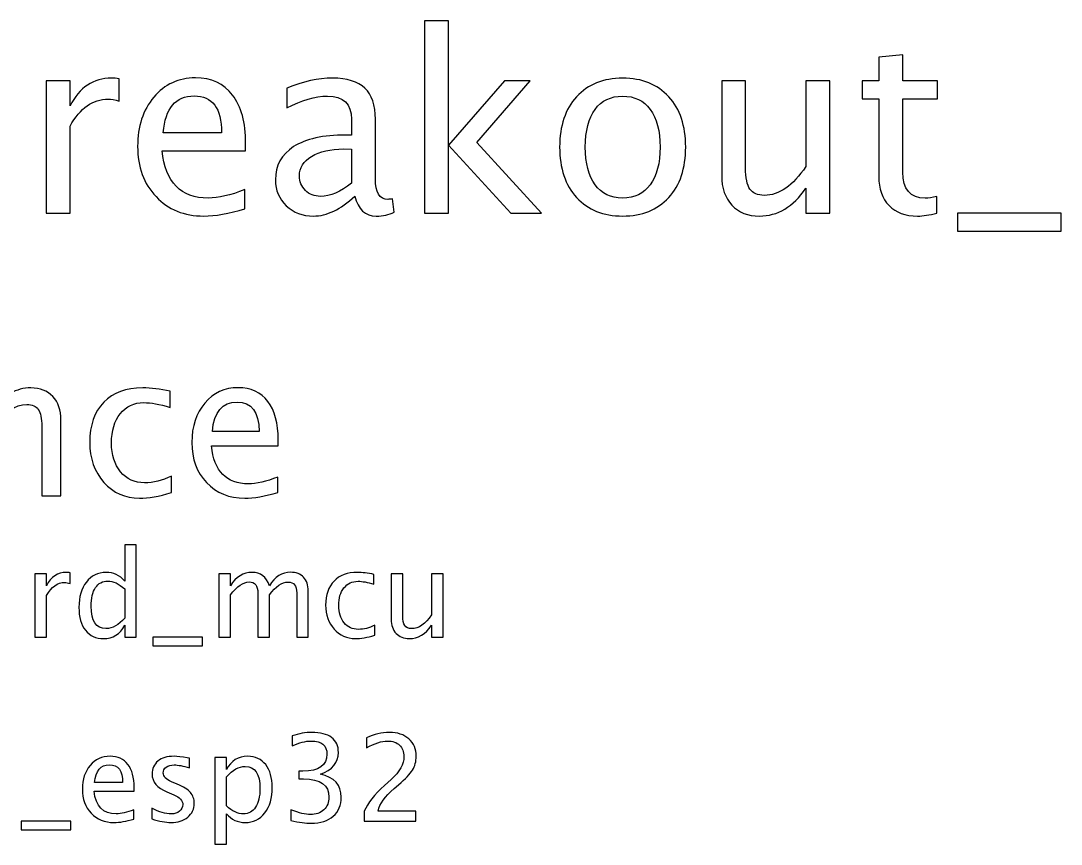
# Model space of a CAD drawing. Header units: centimetres. Extents: x -39.7 to 39.5, y 11.3 to 43.7.
# Drawn here: x 5.2 to 16.25, y 34.97 to 43.71 of the extents above; entities that cross this region are included whole.
import ezdxf

# ---------------------------------------------------------------- set-up
doc = ezdxf.new("R2010")
doc.units = ezdxf.units.CM
doc.header["$MEASUREMENT"] = 0
doc.layers.add('Layer 1', color=7, linetype='Continuous')

msp = doc.modelspace()

# ---------------------------------------------------------------- linework, layer by layer
at = {"layer": 'Layer 1'}
for points, knots in [([(9.49062, 41.67044), (9.49062, 41.67044), (9.49062, 43.71037), (9.49062, 43.71037), (9.49062, 43.71037), (9.49062, 43.71037), (9.74462, 43.71037), (9.74462, 43.71037), (9.74462, 43.71037), (9.74462, 43.71037), (9.74462, 42.39231), (9.74462, 42.39231), (9.74462, 42.39231), (9.74462, 42.39231), (10.33993, 43.07273), (10.33993, 43.07273), (10.33993, 43.07273), (10.33993, 43.07273), (10.61422, 43.07273), (10.61422, 43.07273), (10.61422, 43.07273), (10.61422, 43.07273), (10.04536, 42.41833), (10.04536, 42.41833), (10.04536, 42.41833), (10.04536, 42.41833), (10.73328, 41.67044), (10.73328, 41.67044), (10.73328, 41.67044), (10.73328, 41.67044), (10.40608, 41.67044), (10.40608, 41.67044), (10.40608, 41.67044), (10.40608, 41.67044), (9.74462, 42.38966), (9.74462, 42.38966), (9.74462, 42.38966), (9.74462, 42.38966), (9.74462, 41.67044), (9.74462, 41.67044), (9.74462, 41.67044), (9.74462, 41.67044), (9.49062, 41.67044), (9.49062, 41.67044)], [0, 0, 0, 0, 0.08333333, 0.08333333, 0.08333333, 0.08333333, 0.16666667, 0.16666667, 0.16666667, 0.16666667, 0.25, 0.25, 0.25, 0.25, 0.33333333, 0.33333333, 0.33333333, 0.33333333, 0.41666667, 0.41666667, 0.41666667, 0.41666667, 0.5, 0.5, 0.5, 0.5, 0.58333333, 0.58333333, 0.58333333, 0.58333333, 0.66666667, 0.66666667, 0.66666667, 0.66666667, 0.75, 0.75, 0.75, 0.75, 0.83333333, 0.83333333, 0.83333333, 0.83333333, 1, 1, 1, 1]), ([(14.93177, 41.67088), (14.85328, 41.64927), (14.78493, 41.63869), (14.72716, 41.63869), (14.72716, 41.63869), (14.59751, 41.63869), (14.49653, 41.67573), (14.42421, 41.74981), (14.42421, 41.74981), (14.35145, 41.8239), (14.31529, 41.92664), (14.31529, 42.0585), (14.31529, 42.0585), (14.31529, 42.0585), (14.31529, 42.88223), (14.31529, 42.88223), (14.31529, 42.88223), (14.31529, 42.88223), (14.13979, 42.88223), (14.13979, 42.88223), (14.13979, 42.88223), (14.13979, 42.88223), (14.13979, 43.07273), (14.13979, 43.07273), (14.13979, 43.07273), (14.13979, 43.07273), (14.31529, 43.07273), (14.31529, 43.07273), (14.31529, 43.07273), (14.31529, 43.07273), (14.31529, 43.32629), (14.31529, 43.32629), (14.31529, 43.32629), (14.31529, 43.32629), (14.56929, 43.35054), (14.56929, 43.35054), (14.56929, 43.35054), (14.56929, 43.35054), (14.56929, 43.07273), (14.56929, 43.07273), (14.56929, 43.07273), (14.56929, 43.07273), (14.93706, 43.07273), (14.93706, 43.07273), (14.93706, 43.07273), (14.93706, 43.07273), (14.93706, 42.88223), (14.93706, 42.88223), (14.93706, 42.88223), (14.93706, 42.88223), (14.56929, 42.88223), (14.56929, 42.88223), (14.56929, 42.88223), (14.56929, 42.88223), (14.56929, 42.10436), (14.56929, 42.10436), (14.56929, 42.10436), (14.56929, 41.92091), (14.64911, 41.82919), (14.8083, 41.82919), (14.8083, 41.82919), (14.84225, 41.82919), (14.88326, 41.83492), (14.93177, 41.84595), (14.93177, 41.84595), (14.93177, 41.84595), (14.93177, 41.67088), (14.93177, 41.67088)], [0, 0, 0, 0, 0.05555556, 0.05555556, 0.05555556, 0.05555556, 0.11111111, 0.11111111, 0.11111111, 0.11111111, 0.16666667, 0.16666667, 0.16666667, 0.16666667, 0.22222222, 0.22222222, 0.22222222, 0.22222222, 0.27777778, 0.27777778, 0.27777778, 0.27777778, 0.33333333, 0.33333333, 0.33333333, 0.33333333, 0.38888889, 0.38888889, 0.38888889, 0.38888889, 0.44444444, 0.44444444, 0.44444444, 0.44444444, 0.5, 0.5, 0.5, 0.5, 0.55555556, 0.55555556, 0.55555556, 0.55555556, 0.61111111, 0.61111111, 0.61111111, 0.61111111, 0.66666667, 0.66666667, 0.66666667, 0.66666667, 0.72222222, 0.72222222, 0.72222222, 0.72222222, 0.77777778, 0.77777778, 0.77777778, 0.77777778, 0.83333333, 0.83333333, 0.83333333, 0.83333333, 0.88888889, 0.88888889, 0.88888889, 0.88888889, 1, 1, 1, 1]), ([(5.47292, 41.67044), (5.47292, 41.67044), (5.47292, 43.07273), (5.47292, 43.07273), (5.47292, 43.07273), (5.47292, 43.07273), (5.72692, 43.07273), (5.72692, 43.07273), (5.72692, 43.07273), (5.72692, 43.07273), (5.72692, 42.80771), (5.72692, 42.80771), (5.72692, 42.80771), (5.8279, 43.00394), (5.9743, 43.10183), (6.16657, 43.10183), (6.16657, 43.10183), (6.19259, 43.10183), (6.21993, 43.09963), (6.24815, 43.09522), (6.24815, 43.09522), (6.24815, 43.09522), (6.24815, 42.85754), (6.24815, 42.85754), (6.24815, 42.85754), (6.20405, 42.87209), (6.16525, 42.87958), (6.13173, 42.87958), (6.13173, 42.87958), (5.97034, 42.87958), (5.8354, 42.78433), (5.72692, 42.59339), (5.72692, 42.59339), (5.72692, 42.59339), (5.72692, 41.67044), (5.72692, 41.67044), (5.72692, 41.67044), (5.72692, 41.67044), (5.47292, 41.67044), (5.47292, 41.67044)], [0, 0, 0, 0, 0.09090909, 0.09090909, 0.09090909, 0.09090909, 0.18181818, 0.18181818, 0.18181818, 0.18181818, 0.27272727, 0.27272727, 0.27272727, 0.27272727, 0.36363636, 0.36363636, 0.36363636, 0.36363636, 0.45454545, 0.45454545, 0.45454545, 0.45454545, 0.54545455, 0.54545455, 0.54545455, 0.54545455, 0.63636364, 0.63636364, 0.63636364, 0.63636364, 0.72727273, 0.72727273, 0.72727273, 0.72727273, 0.81818182, 0.81818182, 0.81818182, 0.81818182, 1, 1, 1, 1]), ([(7.58474, 41.71542), (7.41408, 41.66427), (7.26812, 41.63869), (7.14641, 41.63869), (7.14641, 41.63869), (6.93871, 41.63869), (6.76982, 41.70748), (6.63974, 41.84462), (6.63974, 41.84462), (6.50965, 41.98177), (6.44438, 42.15948), (6.44438, 42.3782), (6.44438, 42.3782), (6.44438, 42.59031), (6.50171, 42.76449), (6.6168, 42.90075), (6.6168, 42.90075), (6.7319, 43.03657), (6.87918, 43.10448), (7.05866, 43.10448), (7.05866, 43.10448), (7.22843, 43.10448), (7.35984, 43.04407), (7.45245, 42.92324), (7.45245, 42.92324), (7.54505, 42.80241), (7.59135, 42.63132), (7.59135, 42.40951), (7.59135, 42.40951), (7.59135, 42.40951), (7.59003, 42.3319), (7.59003, 42.3319), (7.59003, 42.3319), (7.59003, 42.3319), (6.70368, 42.3319), (6.70368, 42.3319), (6.70368, 42.3319), (6.74072, 41.99676), (6.90432, 41.82919), (7.19404, 41.82919), (7.19404, 41.82919), (7.30031, 41.82919), (7.4304, 41.85918), (7.58474, 41.91915), (7.58474, 41.91915), (7.58474, 41.91915), (7.58474, 41.71542), (7.58474, 41.71542)], [0, 0, 0, 0, 0.07692308, 0.07692308, 0.07692308, 0.07692308, 0.15384615, 0.15384615, 0.15384615, 0.15384615, 0.23076923, 0.23076923, 0.23076923, 0.23076923, 0.30769231, 0.30769231, 0.30769231, 0.30769231, 0.38461538, 0.38461538, 0.38461538, 0.38461538, 0.46153846, 0.46153846, 0.46153846, 0.46153846, 0.53846154, 0.53846154, 0.53846154, 0.53846154, 0.61538462, 0.61538462, 0.61538462, 0.61538462, 0.69230769, 0.69230769, 0.69230769, 0.69230769, 0.76923077, 0.76923077, 0.76923077, 0.76923077, 0.84615385, 0.84615385, 0.84615385, 0.84615385, 1, 1, 1, 1]), ([(8.75243, 41.84903), (8.59986, 41.7088), (8.45301, 41.63869), (8.3119, 41.63869), (8.3119, 41.63869), (8.19593, 41.63869), (8.09935, 41.67485), (8.02307, 41.74761), (8.02307, 41.74761), (7.94634, 41.82037), (7.90797, 41.91209), (7.90797, 42.02278), (7.90797, 42.02278), (7.90797, 42.17579), (7.97235, 42.29353), (8.10112, 42.37555), (8.10112, 42.37555), (8.22988, 42.45757), (8.41465, 42.49858), (8.65542, 42.49858), (8.65542, 42.49858), (8.65542, 42.49858), (8.71495, 42.49858), (8.71495, 42.49858), (8.71495, 42.49858), (8.71495, 42.49858), (8.71495, 42.66748), (8.71495, 42.66748), (8.71495, 42.66748), (8.71495, 42.8302), (8.63028, 42.91133), (8.46051, 42.91133), (8.46051, 42.91133), (8.3291, 42.91133), (8.18534, 42.86988), (8.02968, 42.78698), (8.02968, 42.78698), (8.02968, 42.78698), (8.02968, 42.996), (8.02968, 42.996), (8.02968, 42.996), (8.20078, 43.06656), (8.36217, 43.10183), (8.51343, 43.10183), (8.51343, 43.10183), (8.66909, 43.10183), (8.78418, 43.06656), (8.85782, 42.99556), (8.85782, 42.99556), (8.93191, 42.92456), (8.96895, 42.8152), (8.96895, 42.66748), (8.96895, 42.66748), (8.96895, 42.66748), (8.96895, 42.0338), (8.96895, 42.0338), (8.96895, 42.0338), (8.96895, 41.88872), (9.01349, 41.81596), (9.103, 41.81596), (9.103, 41.81596), (9.11403, 41.81596), (9.13034, 41.81772), (9.15195, 41.82125), (9.15195, 41.82125), (9.15195, 41.82125), (9.17003, 41.68014), (9.17003, 41.68014), (9.17003, 41.68014), (9.11227, 41.65236), (9.04877, 41.63869), (8.97909, 41.63869), (8.97909, 41.63869), (8.86047, 41.63869), (8.78506, 41.7088), (8.75243, 41.84903)], [0, 0, 0, 0, 0.05, 0.05, 0.05, 0.05, 0.1, 0.1, 0.1, 0.1, 0.15, 0.15, 0.15, 0.15, 0.2, 0.2, 0.2, 0.2, 0.25, 0.25, 0.25, 0.25, 0.3, 0.3, 0.3, 0.3, 0.35, 0.35, 0.35, 0.35, 0.4, 0.4, 0.4, 0.4, 0.45, 0.45, 0.45, 0.45, 0.5, 0.5, 0.5, 0.5, 0.55, 0.55, 0.55, 0.55, 0.6, 0.6, 0.6, 0.6, 0.65, 0.65, 0.65, 0.65, 0.7, 0.7, 0.7, 0.7, 0.75, 0.75, 0.75, 0.75, 0.8, 0.8, 0.8, 0.8, 0.85, 0.85, 0.85, 0.85, 0.9, 0.9, 0.9, 0.9, 1, 1, 1, 1]), ([(11.59538, 41.63869), (11.38945, 41.63869), (11.22629, 41.70439), (11.10634, 41.8358), (11.10634, 41.8358), (10.98596, 41.96721), (10.92598, 42.14581), (10.92598, 42.37114), (10.92598, 42.37114), (10.92598, 42.59604), (10.98596, 42.77419), (11.10634, 42.90516), (11.10634, 42.90516), (11.22629, 43.03613), (11.38945, 43.10183), (11.59538, 43.10183), (11.59538, 43.10183), (11.80131, 43.10183), (11.96447, 43.03613), (12.08442, 42.90516), (12.08442, 42.90516), (12.2048, 42.77419), (12.26477, 42.59604), (12.26477, 42.37114), (12.26477, 42.37114), (12.26477, 42.14581), (12.2048, 41.96721), (12.08442, 41.8358), (12.08442, 41.8358), (11.96447, 41.70439), (11.80131, 41.63869), (11.59538, 41.63869)], [0, 0, 0, 0, 0.11111111, 0.11111111, 0.11111111, 0.11111111, 0.22222222, 0.22222222, 0.22222222, 0.22222222, 0.33333333, 0.33333333, 0.33333333, 0.33333333, 0.44444444, 0.44444444, 0.44444444, 0.44444444, 0.55555556, 0.55555556, 0.55555556, 0.55555556, 0.66666667, 0.66666667, 0.66666667, 0.66666667, 0.77777778, 0.77777778, 0.77777778, 0.77777778, 1, 1, 1, 1]), ([(13.54095, 41.67044), (13.54095, 41.67044), (13.54095, 41.93414), (13.54095, 41.93414), (13.54095, 41.93414), (13.40557, 41.73703), (13.24108, 41.63869), (13.04794, 41.63869), (13.04794, 41.63869), (12.92535, 41.63869), (12.82789, 41.67705), (12.75557, 41.75422), (12.75557, 41.75422), (12.68281, 41.83139), (12.64665, 41.93502), (12.64665, 42.06599), (12.64665, 42.06599), (12.64665, 42.06599), (12.64665, 43.07273), (12.64665, 43.07273), (12.64665, 43.07273), (12.64665, 43.07273), (12.90065, 43.07273), (12.90065, 43.07273), (12.90065, 43.07273), (12.90065, 43.07273), (12.90065, 42.14889), (12.90065, 42.14889), (12.90065, 42.14889), (12.90065, 42.0435), (12.91609, 41.96898), (12.94652, 41.92488), (12.94652, 41.92488), (12.97738, 41.88034), (13.02854, 41.85829), (13.10041, 41.85829), (13.10041, 41.85829), (13.25564, 41.85829), (13.40292, 41.96016), (13.54095, 42.16433), (13.54095, 42.16433), (13.54095, 42.16433), (13.54095, 43.07273), (13.54095, 43.07273), (13.54095, 43.07273), (13.54095, 43.07273), (13.79494, 43.07273), (13.79494, 43.07273), (13.79494, 43.07273), (13.79494, 43.07273), (13.79494, 41.67044), (13.79494, 41.67044), (13.79494, 41.67044), (13.79494, 41.67044), (13.54095, 41.67044), (13.54095, 41.67044)], [0, 0, 0, 0, 0.06666667, 0.06666667, 0.06666667, 0.06666667, 0.13333333, 0.13333333, 0.13333333, 0.13333333, 0.2, 0.2, 0.2, 0.2, 0.26666667, 0.26666667, 0.26666667, 0.26666667, 0.33333333, 0.33333333, 0.33333333, 0.33333333, 0.4, 0.4, 0.4, 0.4, 0.46666667, 0.46666667, 0.46666667, 0.46666667, 0.53333333, 0.53333333, 0.53333333, 0.53333333, 0.6, 0.6, 0.6, 0.6, 0.66666667, 0.66666667, 0.66666667, 0.66666667, 0.73333333, 0.73333333, 0.73333333, 0.73333333, 0.8, 0.8, 0.8, 0.8, 0.86666667, 0.86666667, 0.86666667, 0.86666667, 1, 1, 1, 1]), ([(6.71691, 42.5224), (6.71691, 42.5224), (7.33603, 42.5224), (7.33603, 42.5224), (7.33603, 42.5224), (7.33603, 42.78345), (7.23857, 42.91398), (7.04411, 42.91398), (7.04411, 42.91398), (6.84831, 42.91398), (6.73939, 42.78345), (6.71691, 42.5224)], [0, 0, 0, 0, 0.25, 0.25, 0.25, 0.25, 0.5, 0.5, 0.5, 0.5, 1, 1, 1, 1]), ([(11.59494, 41.82919), (11.72062, 41.82919), (11.81851, 41.87637), (11.88818, 41.97118), (11.88818, 41.97118), (11.95742, 42.06555), (11.99225, 42.19917), (11.99225, 42.37114), (11.99225, 42.37114), (11.99225, 42.54268), (11.95742, 42.67586), (11.88818, 42.77022), (11.88818, 42.77022), (11.81851, 42.86415), (11.72062, 42.91133), (11.59494, 42.91133), (11.59494, 42.91133), (11.46882, 42.91133), (11.37093, 42.86415), (11.30213, 42.77022), (11.30213, 42.77022), (11.2329, 42.67586), (11.19851, 42.54268), (11.19851, 42.37114), (11.19851, 42.37114), (11.19851, 42.19917), (11.2329, 42.06555), (11.30213, 41.97118), (11.30213, 41.97118), (11.37093, 41.87637), (11.46882, 41.82919), (11.59494, 41.82919)], [0, 0, 0, 0, 0.11111111, 0.11111111, 0.11111111, 0.11111111, 0.22222222, 0.22222222, 0.22222222, 0.22222222, 0.33333333, 0.33333333, 0.33333333, 0.33333333, 0.44444444, 0.44444444, 0.44444444, 0.44444444, 0.55555556, 0.55555556, 0.55555556, 0.55555556, 0.66666667, 0.66666667, 0.66666667, 0.66666667, 0.77777778, 0.77777778, 0.77777778, 0.77777778, 1, 1, 1, 1]), ([(8.71495, 41.9875), (8.71495, 41.9875), (8.71495, 42.34777), (8.71495, 42.34777), (8.71495, 42.34777), (8.71495, 42.34777), (8.63337, 42.35042), (8.63337, 42.35042), (8.63337, 42.35042), (8.49226, 42.35042), (8.37849, 42.3244), (8.29162, 42.27237), (8.29162, 42.27237), (8.20519, 42.21989), (8.16197, 42.15066), (8.16197, 42.06423), (8.16197, 42.06423), (8.16197, 42.00381), (8.18358, 41.95266), (8.22635, 41.91077), (8.22635, 41.91077), (8.26957, 41.86888), (8.32204, 41.84771), (8.38422, 41.84771), (8.38422, 41.84771), (8.49005, 41.84771), (8.6003, 41.89445), (8.71495, 41.9875)], [0, 0, 0, 0, 0.125, 0.125, 0.125, 0.125, 0.25, 0.25, 0.25, 0.25, 0.375, 0.375, 0.375, 0.375, 0.5, 0.5, 0.5, 0.5, 0.625, 0.625, 0.625, 0.625, 0.75, 0.75, 0.75, 0.75, 1, 1, 1, 1]), ([(15.15137, 41.47994), (15.15137, 41.47994), (15.15137, 41.67044), (15.15137, 41.67044), (15.15137, 41.67044), (15.15137, 41.67044), (16.25204, 41.67044), (16.25204, 41.67044), (16.25204, 41.67044), (16.25204, 41.67044), (16.25204, 41.47994), (16.25204, 41.47994), (16.25204, 41.47994), (16.25204, 41.47994), (15.15137, 41.47994), (15.15137, 41.47994)], [0, 0, 0, 0, 0.2, 0.2, 0.2, 0.2, 0.4, 0.4, 0.4, 0.4, 0.6, 0.6, 0.6, 0.6, 1, 1, 1, 1]), ([(4.71138, 38.67044), (4.71138, 38.67044), (4.71138, 39.79228), (4.71138, 39.79228), (4.71138, 39.79228), (4.71138, 39.79228), (4.91458, 39.79228), (4.91458, 39.79228), (4.91458, 39.79228), (4.91458, 39.79228), (4.91458, 39.58026), (4.91458, 39.58026), (4.91458, 39.58026), (5.02218, 39.73724), (5.15412, 39.81556), (5.31005, 39.81556), (5.31005, 39.81556), (5.40812, 39.81556), (5.48608, 39.78487), (5.54358, 39.72313), (5.54358, 39.72313), (5.60109, 39.66175), (5.63002, 39.57884), (5.63002, 39.47513), (5.63002, 39.47513), (5.63002, 39.47513), (5.63002, 38.67044), (5.63002, 38.67044), (5.63002, 38.67044), (5.63002, 38.67044), (5.42681, 38.67044), (5.42681, 38.67044), (5.42681, 38.67044), (5.42681, 38.67044), (5.42681, 39.40881), (5.42681, 39.40881), (5.42681, 39.40881), (5.42681, 39.49206), (5.41447, 39.55133), (5.39013, 39.58661), (5.39013, 39.58661), (5.36543, 39.62224), (5.32486, 39.63987), (5.26806, 39.63987), (5.26806, 39.63987), (5.14318, 39.63987), (5.02535, 39.55838), (4.91458, 39.3954), (4.91458, 39.3954), (4.91458, 39.3954), (4.91458, 38.67044), (4.91458, 38.67044), (4.91458, 38.67044), (4.91458, 38.67044), (4.71138, 38.67044), (4.71138, 38.67044)], [0, 0, 0, 0, 0.06666667, 0.06666667, 0.06666667, 0.06666667, 0.13333333, 0.13333333, 0.13333333, 0.13333333, 0.2, 0.2, 0.2, 0.2, 0.26666667, 0.26666667, 0.26666667, 0.26666667, 0.33333333, 0.33333333, 0.33333333, 0.33333333, 0.4, 0.4, 0.4, 0.4, 0.46666667, 0.46666667, 0.46666667, 0.46666667, 0.53333333, 0.53333333, 0.53333333, 0.53333333, 0.6, 0.6, 0.6, 0.6, 0.66666667, 0.66666667, 0.66666667, 0.66666667, 0.73333333, 0.73333333, 0.73333333, 0.73333333, 0.8, 0.8, 0.8, 0.8, 0.86666667, 0.86666667, 0.86666667, 0.86666667, 1, 1, 1, 1]), ([(6.80406, 38.70431), (6.67248, 38.6648), (6.55888, 38.64504), (6.46328, 38.64504), (6.46328, 38.64504), (6.31159, 38.64504), (6.186, 38.70113), (6.08616, 38.81296), (6.08616, 38.81296), (5.98632, 38.92515), (5.93623, 39.06661), (5.93623, 39.237), (5.93623, 39.237), (5.93623, 39.41904), (5.98562, 39.56121), (6.0844, 39.66281), (6.0844, 39.66281), (6.18318, 39.76476), (6.32111, 39.81556), (6.49821, 39.81556), (6.49821, 39.81556), (6.58534, 39.81556), (6.68341, 39.80356), (6.79136, 39.77958), (6.79136, 39.77958), (6.79136, 39.77958), (6.79136, 39.60812), (6.79136, 39.60812), (6.79136, 39.60812), (6.67671, 39.64199), (6.58323, 39.65892), (6.51126, 39.65892), (6.51126, 39.65892), (6.40684, 39.65892), (6.32323, 39.61977), (6.26079, 39.5418), (6.26079, 39.5418), (6.19834, 39.46384), (6.16695, 39.35977), (6.16695, 39.22995), (6.16695, 39.22995), (6.16695, 39.104), (6.1994, 39.0024), (6.26396, 38.92444), (6.26396, 38.92444), (6.32852, 38.84683), (6.41283, 38.80802), (6.51761, 38.80802), (6.51761, 38.80802), (6.61039, 38.80802), (6.70564, 38.83201), (6.80406, 38.87999), (6.80406, 38.87999), (6.80406, 38.87999), (6.80406, 38.70431), (6.80406, 38.70431)], [0, 0, 0, 0, 0.06666667, 0.06666667, 0.06666667, 0.06666667, 0.13333333, 0.13333333, 0.13333333, 0.13333333, 0.2, 0.2, 0.2, 0.2, 0.26666667, 0.26666667, 0.26666667, 0.26666667, 0.33333333, 0.33333333, 0.33333333, 0.33333333, 0.4, 0.4, 0.4, 0.4, 0.46666667, 0.46666667, 0.46666667, 0.46666667, 0.53333333, 0.53333333, 0.53333333, 0.53333333, 0.6, 0.6, 0.6, 0.6, 0.66666667, 0.66666667, 0.66666667, 0.66666667, 0.73333333, 0.73333333, 0.73333333, 0.73333333, 0.8, 0.8, 0.8, 0.8, 0.86666667, 0.86666667, 0.86666667, 0.86666667, 1, 1, 1, 1]), ([(7.9326, 38.70642), (7.79608, 38.6655), (7.67931, 38.64504), (7.58194, 38.64504), (7.58194, 38.64504), (7.41578, 38.64504), (7.28067, 38.70007), (7.1766, 38.80979), (7.1766, 38.80979), (7.07253, 38.9195), (7.02032, 39.06167), (7.02032, 39.23665), (7.02032, 39.23665), (7.02032, 39.40634), (7.06618, 39.54568), (7.15826, 39.65469), (7.15826, 39.65469), (7.25033, 39.76335), (7.36816, 39.81768), (7.51174, 39.81768), (7.51174, 39.81768), (7.64756, 39.81768), (7.75269, 39.76934), (7.82677, 39.67268), (7.82677, 39.67268), (7.90085, 39.57602), (7.9379, 39.43914), (7.9379, 39.2617), (7.9379, 39.2617), (7.9379, 39.2617), (7.93684, 39.19961), (7.93684, 39.19961), (7.93684, 39.19961), (7.93684, 39.19961), (7.22775, 39.19961), (7.22775, 39.19961), (7.22775, 39.19961), (7.25739, 38.9315), (7.38827, 38.79744), (7.62004, 38.79744), (7.62004, 38.79744), (7.70506, 38.79744), (7.80913, 38.82143), (7.9326, 38.86941), (7.9326, 38.86941), (7.9326, 38.86941), (7.9326, 38.70642), (7.9326, 38.70642)], [0, 0, 0, 0, 0.07692308, 0.07692308, 0.07692308, 0.07692308, 0.15384615, 0.15384615, 0.15384615, 0.15384615, 0.23076923, 0.23076923, 0.23076923, 0.23076923, 0.30769231, 0.30769231, 0.30769231, 0.30769231, 0.38461538, 0.38461538, 0.38461538, 0.38461538, 0.46153846, 0.46153846, 0.46153846, 0.46153846, 0.53846154, 0.53846154, 0.53846154, 0.53846154, 0.61538462, 0.61538462, 0.61538462, 0.61538462, 0.69230769, 0.69230769, 0.69230769, 0.69230769, 0.76923077, 0.76923077, 0.76923077, 0.76923077, 0.84615385, 0.84615385, 0.84615385, 0.84615385, 1, 1, 1, 1]), ([(7.23834, 39.35201), (7.23834, 39.35201), (7.73364, 39.35201), (7.73364, 39.35201), (7.73364, 39.35201), (7.73364, 39.56085), (7.65567, 39.66527), (7.5001, 39.66527), (7.5001, 39.66527), (7.34347, 39.66527), (7.25633, 39.56085), (7.23834, 39.35201)], [0, 0, 0, 0, 0.25, 0.25, 0.25, 0.25, 0.5, 0.5, 0.5, 0.5, 1, 1, 1, 1]), ([(6.30744, 37.17044), (6.30744, 37.17044), (6.30744, 37.29681), (6.30744, 37.29681), (6.30744, 37.29681), (6.2577, 37.2024), (6.18277, 37.1552), (6.08265, 37.1552), (6.08265, 37.1552), (6.00137, 37.1552), (5.93745, 37.18462), (5.89088, 37.24368), (5.89088, 37.24368), (5.84431, 37.30273), (5.82103, 37.38338), (5.82103, 37.48561), (5.82103, 37.48561), (5.82103, 37.59737), (5.84749, 37.68733), (5.90019, 37.75549), (5.90019, 37.75549), (5.95311, 37.82343), (6.02254, 37.85751), (6.10869, 37.85751), (6.10869, 37.85751), (6.18848, 37.85751), (6.25495, 37.82703), (6.30744, 37.76586), (6.30744, 37.76586), (6.30744, 37.76586), (6.30744, 38.14961), (6.30744, 38.14961), (6.30744, 38.14961), (6.30744, 38.14961), (6.42936, 38.14961), (6.42936, 38.14961), (6.42936, 38.14961), (6.42936, 38.14961), (6.42936, 37.17044), (6.42936, 37.17044), (6.42936, 37.17044), (6.42936, 37.17044), (6.30744, 37.17044), (6.30744, 37.17044)], [0, 0, 0, 0, 0.08333333, 0.08333333, 0.08333333, 0.08333333, 0.16666667, 0.16666667, 0.16666667, 0.16666667, 0.25, 0.25, 0.25, 0.25, 0.33333333, 0.33333333, 0.33333333, 0.33333333, 0.41666667, 0.41666667, 0.41666667, 0.41666667, 0.5, 0.5, 0.5, 0.5, 0.58333333, 0.58333333, 0.58333333, 0.58333333, 0.66666667, 0.66666667, 0.66666667, 0.66666667, 0.75, 0.75, 0.75, 0.75, 0.83333333, 0.83333333, 0.83333333, 0.83333333, 1, 1, 1, 1]), ([(5.35473, 37.17044), (5.35473, 37.17044), (5.35473, 37.84354), (5.35473, 37.84354), (5.35473, 37.84354), (5.35473, 37.84354), (5.47665, 37.84354), (5.47665, 37.84354), (5.47665, 37.84354), (5.47665, 37.84354), (5.47665, 37.71633), (5.47665, 37.71633), (5.47665, 37.71633), (5.52512, 37.81052), (5.5954, 37.85751), (5.68768, 37.85751), (5.68768, 37.85751), (5.70017, 37.85751), (5.71329, 37.85645), (5.72684, 37.85434), (5.72684, 37.85434), (5.72684, 37.85434), (5.72684, 37.74025), (5.72684, 37.74025), (5.72684, 37.74025), (5.70567, 37.74723), (5.68705, 37.75083), (5.67096, 37.75083), (5.67096, 37.75083), (5.59349, 37.75083), (5.52872, 37.70511), (5.47665, 37.61346), (5.47665, 37.61346), (5.47665, 37.61346), (5.47665, 37.17044), (5.47665, 37.17044), (5.47665, 37.17044), (5.47665, 37.17044), (5.35473, 37.17044), (5.35473, 37.17044)], [0, 0, 0, 0, 0.09090909, 0.09090909, 0.09090909, 0.09090909, 0.18181818, 0.18181818, 0.18181818, 0.18181818, 0.27272727, 0.27272727, 0.27272727, 0.27272727, 0.36363636, 0.36363636, 0.36363636, 0.36363636, 0.45454545, 0.45454545, 0.45454545, 0.45454545, 0.54545455, 0.54545455, 0.54545455, 0.54545455, 0.63636364, 0.63636364, 0.63636364, 0.63636364, 0.72727273, 0.72727273, 0.72727273, 0.72727273, 0.81818182, 0.81818182, 0.81818182, 0.81818182, 1, 1, 1, 1]), ([(7.30862, 37.17044), (7.30862, 37.17044), (7.30862, 37.84354), (7.30862, 37.84354), (7.30862, 37.84354), (7.30862, 37.84354), (7.43054, 37.84354), (7.43054, 37.84354), (7.43054, 37.84354), (7.43054, 37.84354), (7.43054, 37.71633), (7.43054, 37.71633), (7.43054, 37.71633), (7.49002, 37.81052), (7.56622, 37.85751), (7.65956, 37.85751), (7.65956, 37.85751), (7.74952, 37.85751), (7.81069, 37.81052), (7.84329, 37.71633), (7.84329, 37.71633), (7.90108, 37.81137), (7.97643, 37.85878), (8.06893, 37.85878), (8.06893, 37.85878), (8.12798, 37.85878), (8.17391, 37.84142), (8.20672, 37.8065), (8.20672, 37.8065), (8.23953, 37.77157), (8.25604, 37.72268), (8.25604, 37.65981), (8.25604, 37.65981), (8.25604, 37.65981), (8.25604, 37.17044), (8.25604, 37.17044), (8.25604, 37.17044), (8.25604, 37.17044), (8.13412, 37.17044), (8.13412, 37.17044), (8.13412, 37.17044), (8.13412, 37.17044), (8.13412, 37.63971), (8.13412, 37.63971), (8.13412, 37.63971), (8.13412, 37.71633), (8.10364, 37.75464), (8.04268, 37.75464), (8.04268, 37.75464), (7.97939, 37.75464), (7.91293, 37.70998), (7.84329, 37.62044), (7.84329, 37.62044), (7.84329, 37.62044), (7.84329, 37.17044), (7.84329, 37.17044), (7.84329, 37.17044), (7.84329, 37.17044), (7.72137, 37.17044), (7.72137, 37.17044), (7.72137, 37.17044), (7.72137, 37.17044), (7.72137, 37.64013), (7.72137, 37.64013), (7.72137, 37.64013), (7.72137, 37.71739), (7.69047, 37.75591), (7.62845, 37.75591), (7.62845, 37.75591), (7.56685, 37.75591), (7.50081, 37.71104), (7.43054, 37.62108), (7.43054, 37.62108), (7.43054, 37.62108), (7.43054, 37.17044), (7.43054, 37.17044), (7.43054, 37.17044), (7.43054, 37.17044), (7.30862, 37.17044), (7.30862, 37.17044)], [0, 0, 0, 0, 0.04761905, 0.04761905, 0.04761905, 0.04761905, 0.0952381, 0.0952381, 0.0952381, 0.0952381, 0.14285714, 0.14285714, 0.14285714, 0.14285714, 0.19047619, 0.19047619, 0.19047619, 0.19047619, 0.23809524, 0.23809524, 0.23809524, 0.23809524, 0.28571429, 0.28571429, 0.28571429, 0.28571429, 0.33333333, 0.33333333, 0.33333333, 0.33333333, 0.38095238, 0.38095238, 0.38095238, 0.38095238, 0.42857143, 0.42857143, 0.42857143, 0.42857143, 0.47619048, 0.47619048, 0.47619048, 0.47619048, 0.52380952, 0.52380952, 0.52380952, 0.52380952, 0.57142857, 0.57142857, 0.57142857, 0.57142857, 0.61904762, 0.61904762, 0.61904762, 0.61904762, 0.66666667, 0.66666667, 0.66666667, 0.66666667, 0.71428571, 0.71428571, 0.71428571, 0.71428571, 0.76190476, 0.76190476, 0.76190476, 0.76190476, 0.80952381, 0.80952381, 0.80952381, 0.80952381, 0.85714286, 0.85714286, 0.85714286, 0.85714286, 0.9047619, 0.9047619, 0.9047619, 0.9047619, 1, 1, 1, 1]), ([(8.96174, 37.19076), (8.88279, 37.16705), (8.81463, 37.1552), (8.75727, 37.1552), (8.75727, 37.1552), (8.66625, 37.1552), (8.5909, 37.18886), (8.531, 37.25595), (8.531, 37.25595), (8.4711, 37.32326), (8.44104, 37.40814), (8.44104, 37.51038), (8.44104, 37.51038), (8.44104, 37.6196), (8.47067, 37.7049), (8.52994, 37.76586), (8.52994, 37.76586), (8.58921, 37.82703), (8.67197, 37.85751), (8.77823, 37.85751), (8.77823, 37.85751), (8.83051, 37.85751), (8.88935, 37.85031), (8.95412, 37.83592), (8.95412, 37.83592), (8.95412, 37.83592), (8.95412, 37.73305), (8.95412, 37.73305), (8.95412, 37.73305), (8.88533, 37.75337), (8.82924, 37.76353), (8.78606, 37.76353), (8.78606, 37.76353), (8.7234, 37.76353), (8.67324, 37.74004), (8.63577, 37.69326), (8.63577, 37.69326), (8.59831, 37.64648), (8.57947, 37.58404), (8.57947, 37.50614), (8.57947, 37.50614), (8.57947, 37.43058), (8.59894, 37.36962), (8.63768, 37.32284), (8.63768, 37.32284), (8.67641, 37.27627), (8.727, 37.25299), (8.78987, 37.25299), (8.78987, 37.25299), (8.84554, 37.25299), (8.90269, 37.26738), (8.96174, 37.29617), (8.96174, 37.29617), (8.96174, 37.29617), (8.96174, 37.19076), (8.96174, 37.19076)], [0, 0, 0, 0, 0.06666667, 0.06666667, 0.06666667, 0.06666667, 0.13333333, 0.13333333, 0.13333333, 0.13333333, 0.2, 0.2, 0.2, 0.2, 0.26666667, 0.26666667, 0.26666667, 0.26666667, 0.33333333, 0.33333333, 0.33333333, 0.33333333, 0.4, 0.4, 0.4, 0.4, 0.46666667, 0.46666667, 0.46666667, 0.46666667, 0.53333333, 0.53333333, 0.53333333, 0.53333333, 0.6, 0.6, 0.6, 0.6, 0.66666667, 0.66666667, 0.66666667, 0.66666667, 0.73333333, 0.73333333, 0.73333333, 0.73333333, 0.8, 0.8, 0.8, 0.8, 0.86666667, 0.86666667, 0.86666667, 0.86666667, 1, 1, 1, 1]), ([(9.56647, 37.17044), (9.56647, 37.17044), (9.56647, 37.29702), (9.56647, 37.29702), (9.56647, 37.29702), (9.50149, 37.2024), (9.42254, 37.1552), (9.32983, 37.1552), (9.32983, 37.1552), (9.27098, 37.1552), (9.22421, 37.17362), (9.18949, 37.21066), (9.18949, 37.21066), (9.15457, 37.2477), (9.13721, 37.29744), (9.13721, 37.36031), (9.13721, 37.36031), (9.13721, 37.36031), (9.13721, 37.84354), (9.13721, 37.84354), (9.13721, 37.84354), (9.13721, 37.84354), (9.25913, 37.84354), (9.25913, 37.84354), (9.25913, 37.84354), (9.25913, 37.84354), (9.25913, 37.4001), (9.25913, 37.4001), (9.25913, 37.4001), (9.25913, 37.34951), (9.26654, 37.31374), (9.28114, 37.29257), (9.28114, 37.29257), (9.29596, 37.27119), (9.32051, 37.26061), (9.35502, 37.26061), (9.35502, 37.26061), (9.42952, 37.26061), (9.50022, 37.30951), (9.56647, 37.40751), (9.56647, 37.40751), (9.56647, 37.40751), (9.56647, 37.84354), (9.56647, 37.84354), (9.56647, 37.84354), (9.56647, 37.84354), (9.68839, 37.84354), (9.68839, 37.84354), (9.68839, 37.84354), (9.68839, 37.84354), (9.68839, 37.17044), (9.68839, 37.17044), (9.68839, 37.17044), (9.68839, 37.17044), (9.56647, 37.17044), (9.56647, 37.17044)], [0, 0, 0, 0, 0.06666667, 0.06666667, 0.06666667, 0.06666667, 0.13333333, 0.13333333, 0.13333333, 0.13333333, 0.2, 0.2, 0.2, 0.2, 0.26666667, 0.26666667, 0.26666667, 0.26666667, 0.33333333, 0.33333333, 0.33333333, 0.33333333, 0.4, 0.4, 0.4, 0.4, 0.46666667, 0.46666667, 0.46666667, 0.46666667, 0.53333333, 0.53333333, 0.53333333, 0.53333333, 0.6, 0.6, 0.6, 0.6, 0.66666667, 0.66666667, 0.66666667, 0.66666667, 0.73333333, 0.73333333, 0.73333333, 0.73333333, 0.8, 0.8, 0.8, 0.8, 0.86666667, 0.86666667, 0.86666667, 0.86666667, 1, 1, 1, 1]), ([(6.30744, 37.68246), (6.24415, 37.73813), (6.18425, 37.76607), (6.12752, 37.76607), (6.12752, 37.76607), (6.07164, 37.76607), (6.02846, 37.74279), (5.99777, 37.69601), (5.99777, 37.69601), (5.96708, 37.64944), (5.95184, 37.5834), (5.95184, 37.49789), (5.95184, 37.49789), (5.95184, 37.34062), (6.00391, 37.26188), (6.10826, 37.26188), (6.10826, 37.26188), (6.176, 37.26188), (6.24246, 37.29892), (6.30744, 37.37279), (6.30744, 37.37279), (6.30744, 37.37279), (6.30744, 37.68246), (6.30744, 37.68246)], [0, 0, 0, 0, 0.14285714, 0.14285714, 0.14285714, 0.14285714, 0.28571429, 0.28571429, 0.28571429, 0.28571429, 0.42857143, 0.42857143, 0.42857143, 0.42857143, 0.57142857, 0.57142857, 0.57142857, 0.57142857, 0.71428571, 0.71428571, 0.71428571, 0.71428571, 1, 1, 1, 1]), ([(6.60504, 37.079), (6.60504, 37.079), (6.60504, 37.17044), (6.60504, 37.17044), (6.60504, 37.17044), (6.60504, 37.17044), (7.13336, 37.17044), (7.13336, 37.17044), (7.13336, 37.17044), (7.13336, 37.17044), (7.13336, 37.079), (7.13336, 37.079), (7.13336, 37.079), (7.13336, 37.079), (6.60504, 37.079), (6.60504, 37.079)], [0, 0, 0, 0, 0.2, 0.2, 0.2, 0.2, 0.4, 0.4, 0.4, 0.4, 0.6, 0.6, 0.6, 0.6, 1, 1, 1, 1]), ([(8.07275, 35.22522), (8.07275, 35.22522), (8.07275, 35.33952), (8.07275, 35.33952), (8.07275, 35.33952), (8.15996, 35.30481), (8.22833, 35.28745), (8.27849, 35.28745), (8.27849, 35.28745), (8.33755, 35.28745), (8.38517, 35.30438), (8.42179, 35.33846), (8.42179, 35.33846), (8.45841, 35.37254), (8.47661, 35.41699), (8.47661, 35.4716), (8.47661, 35.4716), (8.47661, 35.60114), (8.38644, 35.66591), (8.2061, 35.66591), (8.2061, 35.66591), (8.2061, 35.66591), (8.15784, 35.66591), (8.15784, 35.66591), (8.15784, 35.66591), (8.15784, 35.66591), (8.15784, 35.74783), (8.15784, 35.74783), (8.15784, 35.74783), (8.15784, 35.74783), (8.2006, 35.74846), (8.2006, 35.74846), (8.2006, 35.74846), (8.37014, 35.74846), (8.45502, 35.80815), (8.45502, 35.92774), (8.45502, 35.92774), (8.45502, 36.02151), (8.39872, 36.0685), (8.28632, 36.0685), (8.28632, 36.0685), (8.226, 36.0685), (8.15911, 36.05114), (8.08545, 36.01643), (8.08545, 36.01643), (8.08545, 36.01643), (8.08545, 36.12311), (8.08545, 36.12311), (8.08545, 36.12311), (8.15763, 36.14766), (8.22727, 36.15994), (8.29415, 36.15994), (8.29415, 36.15994), (8.38517, 36.15994), (8.45523, 36.14174), (8.50392, 36.10533), (8.50392, 36.10533), (8.5526, 36.06914), (8.57694, 36.01643), (8.57694, 35.94743), (8.57694, 35.94743), (8.57694, 35.83969), (8.51323, 35.76285), (8.38559, 35.71713), (8.38559, 35.71713), (8.53355, 35.68263), (8.60742, 35.60156), (8.60742, 35.47351), (8.60742, 35.47351), (8.60742, 35.38715), (8.57885, 35.3192), (8.52191, 35.26988), (8.52191, 35.26988), (8.46497, 35.22056), (8.38665, 35.19601), (8.28717, 35.19601), (8.28717, 35.19601), (8.23044, 35.19601), (8.15911, 35.20575), (8.07275, 35.22522)], [0, 0, 0, 0, 0.04761905, 0.04761905, 0.04761905, 0.04761905, 0.0952381, 0.0952381, 0.0952381, 0.0952381, 0.14285714, 0.14285714, 0.14285714, 0.14285714, 0.19047619, 0.19047619, 0.19047619, 0.19047619, 0.23809524, 0.23809524, 0.23809524, 0.23809524, 0.28571429, 0.28571429, 0.28571429, 0.28571429, 0.33333333, 0.33333333, 0.33333333, 0.33333333, 0.38095238, 0.38095238, 0.38095238, 0.38095238, 0.42857143, 0.42857143, 0.42857143, 0.42857143, 0.47619048, 0.47619048, 0.47619048, 0.47619048, 0.52380952, 0.52380952, 0.52380952, 0.52380952, 0.57142857, 0.57142857, 0.57142857, 0.57142857, 0.61904762, 0.61904762, 0.61904762, 0.61904762, 0.66666667, 0.66666667, 0.66666667, 0.66666667, 0.71428571, 0.71428571, 0.71428571, 0.71428571, 0.76190476, 0.76190476, 0.76190476, 0.76190476, 0.80952381, 0.80952381, 0.80952381, 0.80952381, 0.85714286, 0.85714286, 0.85714286, 0.85714286, 0.9047619, 0.9047619, 0.9047619, 0.9047619, 1, 1, 1, 1]), ([(8.85168, 35.21887), (8.85168, 35.21887), (8.85168, 35.32555), (8.85168, 35.32555), (8.85168, 35.32555), (8.88724, 35.40874), (8.959, 35.49954), (9.06716, 35.59754), (9.06716, 35.59754), (9.06716, 35.59754), (9.13701, 35.6602), (9.13701, 35.6602), (9.13701, 35.6602), (9.22697, 35.7419), (9.27205, 35.82276), (9.27205, 35.90319), (9.27205, 35.90319), (9.27205, 35.95462), (9.2566, 35.99484), (9.22591, 36.02426), (9.22591, 36.02426), (9.19522, 36.05368), (9.15267, 36.0685), (9.0987, 36.0685), (9.0987, 36.0685), (9.03562, 36.0685), (8.9609, 36.04437), (8.87454, 35.99611), (8.87454, 35.99611), (8.87454, 35.99611), (8.87454, 36.10279), (8.87454, 36.10279), (8.87454, 36.10279), (8.95603, 36.14089), (9.0371, 36.15994), (9.11796, 36.15994), (9.11796, 36.15994), (9.20389, 36.15994), (9.2729, 36.13687), (9.32497, 36.09051), (9.32497, 36.09051), (9.37683, 36.04416), (9.40286, 35.98278), (9.40286, 35.90615), (9.40286, 35.90615), (9.40286, 35.85112), (9.38974, 35.80222), (9.36349, 35.75968), (9.36349, 35.75968), (9.33703, 35.71692), (9.28814, 35.66528), (9.21638, 35.60432), (9.21638, 35.60432), (9.21638, 35.60432), (9.16918, 35.5641), (9.16918, 35.5641), (9.16918, 35.5641), (9.07097, 35.48091), (9.01424, 35.40133), (8.999, 35.32555), (8.999, 35.32555), (8.999, 35.32555), (9.39905, 35.32555), (9.39905, 35.32555), (9.39905, 35.32555), (9.39905, 35.32555), (9.39905, 35.21887), (9.39905, 35.21887), (9.39905, 35.21887), (9.39905, 35.21887), (8.85168, 35.21887), (8.85168, 35.21887)], [0, 0, 0, 0, 0.05263158, 0.05263158, 0.05263158, 0.05263158, 0.10526316, 0.10526316, 0.10526316, 0.10526316, 0.15789474, 0.15789474, 0.15789474, 0.15789474, 0.21052632, 0.21052632, 0.21052632, 0.21052632, 0.26315789, 0.26315789, 0.26315789, 0.26315789, 0.31578947, 0.31578947, 0.31578947, 0.31578947, 0.36842105, 0.36842105, 0.36842105, 0.36842105, 0.42105263, 0.42105263, 0.42105263, 0.42105263, 0.47368421, 0.47368421, 0.47368421, 0.47368421, 0.52631579, 0.52631579, 0.52631579, 0.52631579, 0.57894737, 0.57894737, 0.57894737, 0.57894737, 0.63157895, 0.63157895, 0.63157895, 0.63157895, 0.68421053, 0.68421053, 0.68421053, 0.68421053, 0.73684211, 0.73684211, 0.73684211, 0.73684211, 0.78947368, 0.78947368, 0.78947368, 0.78947368, 0.84210526, 0.84210526, 0.84210526, 0.84210526, 0.89473684, 0.89473684, 0.89473684, 0.89473684, 1, 1, 1, 1]), ([(6.40482, 35.24046), (6.32291, 35.21591), (6.25284, 35.20363), (6.19442, 35.20363), (6.19442, 35.20363), (6.09473, 35.20363), (6.01366, 35.23665), (5.95122, 35.30248), (5.95122, 35.30248), (5.88878, 35.36831), (5.85745, 35.45361), (5.85745, 35.5586), (5.85745, 35.5586), (5.85745, 35.66041), (5.88497, 35.74402), (5.94021, 35.80942), (5.94021, 35.80942), (5.99546, 35.87461), (6.06615, 35.90721), (6.1523, 35.90721), (6.1523, 35.90721), (6.23379, 35.90721), (6.29687, 35.87821), (6.34132, 35.82022), (6.34132, 35.82022), (6.38577, 35.76222), (6.408, 35.68009), (6.408, 35.57362), (6.408, 35.57362), (6.408, 35.57362), (6.40736, 35.53637), (6.40736, 35.53637), (6.40736, 35.53637), (6.40736, 35.53637), (5.98191, 35.53637), (5.98191, 35.53637), (5.98191, 35.53637), (5.99969, 35.3755), (6.07822, 35.29507), (6.21728, 35.29507), (6.21728, 35.29507), (6.2683, 35.29507), (6.33074, 35.30946), (6.40482, 35.33825), (6.40482, 35.33825), (6.40482, 35.33825), (6.40482, 35.24046), (6.40482, 35.24046)], [0, 0, 0, 0, 0.07692308, 0.07692308, 0.07692308, 0.07692308, 0.15384615, 0.15384615, 0.15384615, 0.15384615, 0.23076923, 0.23076923, 0.23076923, 0.23076923, 0.30769231, 0.30769231, 0.30769231, 0.30769231, 0.38461538, 0.38461538, 0.38461538, 0.38461538, 0.46153846, 0.46153846, 0.46153846, 0.46153846, 0.53846154, 0.53846154, 0.53846154, 0.53846154, 0.61538462, 0.61538462, 0.61538462, 0.61538462, 0.69230769, 0.69230769, 0.69230769, 0.69230769, 0.76923077, 0.76923077, 0.76923077, 0.76923077, 0.84615385, 0.84615385, 0.84615385, 0.84615385, 1, 1, 1, 1]), ([(5.98826, 35.62781), (5.98826, 35.62781), (6.28544, 35.62781), (6.28544, 35.62781), (6.28544, 35.62781), (6.28544, 35.75312), (6.23866, 35.81577), (6.14532, 35.81577), (6.14532, 35.81577), (6.05134, 35.81577), (5.99906, 35.75312), (5.98826, 35.62781)], [0, 0, 0, 0, 0.25, 0.25, 0.25, 0.25, 0.5, 0.5, 0.5, 0.5, 1, 1, 1, 1]), ([(6.59426, 35.243), (6.59426, 35.243), (6.59426, 35.35476), (6.59426, 35.35476), (6.59426, 35.35476), (6.67406, 35.31497), (6.74327, 35.29507), (6.80233, 35.29507), (6.80233, 35.29507), (6.83747, 35.29507), (6.86668, 35.3046), (6.88975, 35.32365), (6.88975, 35.32365), (6.91282, 35.34248), (6.92446, 35.36619), (6.92446, 35.39477), (6.92446, 35.39477), (6.92446, 35.43646), (6.89208, 35.47097), (6.82731, 35.49827), (6.82731, 35.49827), (6.82731, 35.49827), (6.75597, 35.52854), (6.75597, 35.52854), (6.75597, 35.52854), (6.65078, 35.57214), (6.59807, 35.63522), (6.59807, 35.71713), (6.59807, 35.71713), (6.59807, 35.77577), (6.61881, 35.82191), (6.6603, 35.85556), (6.6603, 35.85556), (6.70179, 35.88922), (6.75873, 35.90594), (6.8309, 35.90594), (6.8309, 35.90594), (6.86837, 35.90594), (6.91494, 35.90086), (6.97018, 35.89049), (6.97018, 35.89049), (6.97018, 35.89049), (6.99558, 35.88562), (6.99558, 35.88562), (6.99558, 35.88562), (6.99558, 35.88562), (6.99558, 35.78402), (6.99558, 35.78402), (6.99558, 35.78402), (6.92764, 35.80434), (6.87345, 35.8145), (6.83302, 35.8145), (6.83302, 35.8145), (6.79746, 35.8145), (6.76931, 35.80667), (6.74793, 35.79122), (6.74793, 35.79122), (6.72676, 35.77577), (6.71618, 35.75502), (6.71618, 35.72899), (6.71618, 35.72899), (6.71618, 35.69237), (6.74581, 35.66125), (6.80529, 35.63607), (6.80529, 35.63607), (6.80529, 35.63607), (6.86392, 35.6113), (6.86392, 35.6113), (6.86392, 35.6113), (6.93039, 35.58336), (6.97738, 35.55373), (7.00489, 35.52261), (7.00489, 35.52261), (7.03262, 35.4915), (7.04638, 35.45255), (7.04638, 35.40598), (7.04638, 35.40598), (7.04638, 35.34693), (7.0231, 35.29846), (6.97632, 35.26057), (6.97632, 35.26057), (6.92975, 35.22268), (6.87006, 35.20363), (6.79746, 35.20363), (6.79746, 35.20363), (6.74158, 35.20363), (6.67406, 35.21675), (6.59426, 35.243)], [0, 0, 0, 0, 0.04347826, 0.04347826, 0.04347826, 0.04347826, 0.08695652, 0.08695652, 0.08695652, 0.08695652, 0.13043478, 0.13043478, 0.13043478, 0.13043478, 0.17391304, 0.17391304, 0.17391304, 0.17391304, 0.2173913, 0.2173913, 0.2173913, 0.2173913, 0.26086957, 0.26086957, 0.26086957, 0.26086957, 0.30434783, 0.30434783, 0.30434783, 0.30434783, 0.34782609, 0.34782609, 0.34782609, 0.34782609, 0.39130435, 0.39130435, 0.39130435, 0.39130435, 0.43478261, 0.43478261, 0.43478261, 0.43478261, 0.47826087, 0.47826087, 0.47826087, 0.47826087, 0.52173913, 0.52173913, 0.52173913, 0.52173913, 0.56521739, 0.56521739, 0.56521739, 0.56521739, 0.60869565, 0.60869565, 0.60869565, 0.60869565, 0.65217391, 0.65217391, 0.65217391, 0.65217391, 0.69565217, 0.69565217, 0.69565217, 0.69565217, 0.73913043, 0.73913043, 0.73913043, 0.73913043, 0.7826087, 0.7826087, 0.7826087, 0.7826087, 0.82608696, 0.82608696, 0.82608696, 0.82608696, 0.86956522, 0.86956522, 0.86956522, 0.86956522, 0.91304348, 0.91304348, 0.91304348, 0.91304348, 1, 1, 1, 1]), ([(7.26588, 34.97376), (7.26588, 34.97376), (7.26588, 35.89197), (7.26588, 35.89197), (7.26588, 35.89197), (7.26588, 35.89197), (7.3878, 35.89197), (7.3878, 35.89197), (7.3878, 35.89197), (7.3878, 35.89197), (7.3878, 35.76476), (7.3878, 35.76476), (7.3878, 35.76476), (7.43775, 35.85895), (7.5129, 35.90594), (7.61301, 35.90594), (7.61301, 35.90594), (7.69408, 35.90594), (7.75779, 35.87652), (7.80436, 35.81746), (7.80436, 35.81746), (7.85093, 35.75841), (7.87421, 35.67776), (7.87421, 35.57553), (7.87421, 35.57553), (7.87421, 35.46419), (7.84775, 35.37423), (7.79505, 35.30608), (7.79505, 35.30608), (7.74234, 35.23771), (7.67292, 35.20363), (7.58698, 35.20363), (7.58698, 35.20363), (7.50718, 35.20363), (7.44072, 35.23411), (7.3878, 35.29528), (7.3878, 35.29528), (7.3878, 35.29528), (7.3878, 34.97376), (7.3878, 34.97376), (7.3878, 34.97376), (7.3878, 34.97376), (7.26588, 34.97376), (7.26588, 34.97376)], [0, 0, 0, 0, 0.08333333, 0.08333333, 0.08333333, 0.08333333, 0.16666667, 0.16666667, 0.16666667, 0.16666667, 0.25, 0.25, 0.25, 0.25, 0.33333333, 0.33333333, 0.33333333, 0.33333333, 0.41666667, 0.41666667, 0.41666667, 0.41666667, 0.5, 0.5, 0.5, 0.5, 0.58333333, 0.58333333, 0.58333333, 0.58333333, 0.66666667, 0.66666667, 0.66666667, 0.66666667, 0.75, 0.75, 0.75, 0.75, 0.83333333, 0.83333333, 0.83333333, 0.83333333, 1, 1, 1, 1]), ([(7.3878, 35.37931), (7.45067, 35.32322), (7.51057, 35.29507), (7.56751, 35.29507), (7.56751, 35.29507), (7.6236, 35.29507), (7.66699, 35.31857), (7.69747, 35.36534), (7.69747, 35.36534), (7.72816, 35.41212), (7.7434, 35.47795), (7.7434, 35.56304), (7.7434, 35.56304), (7.7434, 35.72052), (7.69133, 35.79926), (7.58719, 35.79926), (7.58719, 35.79926), (7.51903, 35.79926), (7.45257, 35.76243), (7.3878, 35.68856), (7.3878, 35.68856), (7.3878, 35.68856), (7.3878, 35.37931), (7.3878, 35.37931)], [0, 0, 0, 0, 0.14285714, 0.14285714, 0.14285714, 0.14285714, 0.28571429, 0.28571429, 0.28571429, 0.28571429, 0.42857143, 0.42857143, 0.42857143, 0.42857143, 0.57142857, 0.57142857, 0.57142857, 0.57142857, 0.71428571, 0.71428571, 0.71428571, 0.71428571, 1, 1, 1, 1]), ([(5.20721, 35.12743), (5.20721, 35.12743), (5.20721, 35.21887), (5.20721, 35.21887), (5.20721, 35.21887), (5.20721, 35.21887), (5.73553, 35.21887), (5.73553, 35.21887), (5.73553, 35.21887), (5.73553, 35.21887), (5.73553, 35.12743), (5.73553, 35.12743), (5.73553, 35.12743), (5.73553, 35.12743), (5.20721, 35.12743), (5.20721, 35.12743)], [0, 0, 0, 0, 0.2, 0.2, 0.2, 0.2, 0.4, 0.4, 0.4, 0.4, 0.6, 0.6, 0.6, 0.6, 1, 1, 1, 1])]:
    msp.add_open_spline(points, degree=3, knots=knots, dxfattribs=at)

doc.saveas('drawing.dxf')
